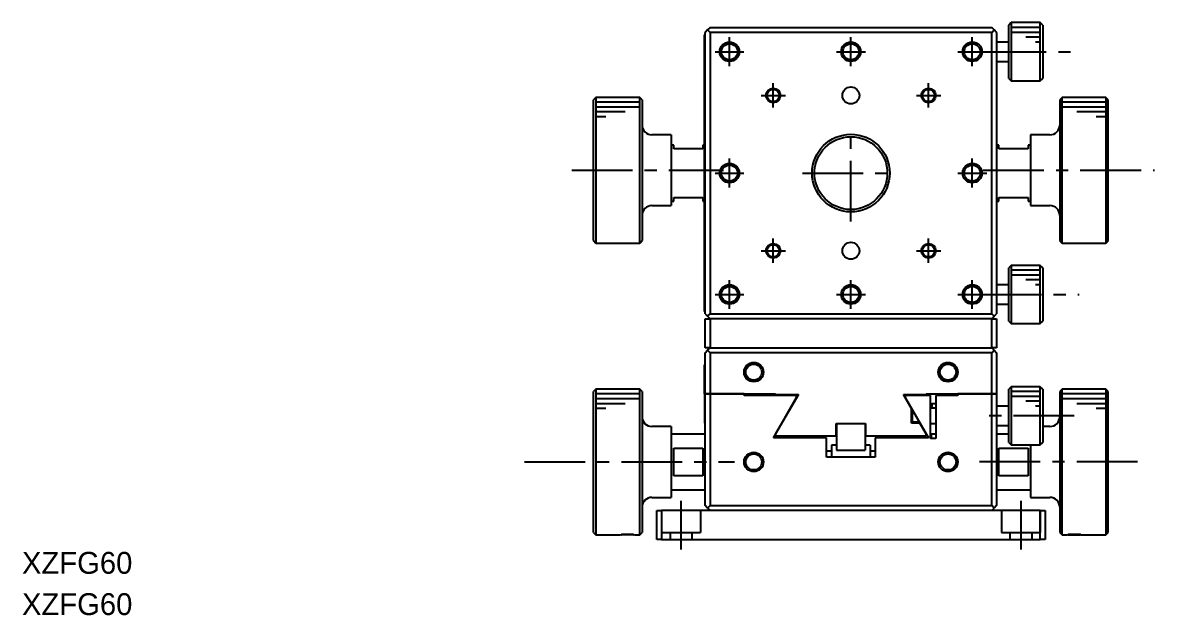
# Model space of a CAD drawing. Extents: x -78 to 403, y 26 to 392.
# Drawn here: x -67.6 to 165.5, y 25.6 to 147.7 of the extents above; entities that cross this region are included whole.
import ezdxf

# ---------------------------------------------------------------- set-up
doc = ezdxf.new("R2010")
doc.units = 0
doc.header["$LTSCALE"] = 10
doc.linetypes.add('CENTER', pattern=[2, 1.25, -0.25, 0.25, -0.25])
doc.linetypes.add('DASHED', pattern=[3.5, 2, -1.5])
doc.layers.get('0').update_dxf_attribs({"linetype": 'CONTINUOUS'})
doc.layers.add('CENTER', color=1, linetype='CENTER')
doc.styles.get("Standard").update_dxf_attribs({"font": 'FGP教科書体NT-M'})

msp = doc.modelspace()

# ---------------------------------------------------------------- linework, layer by layer
at = {"color": 7, "linetype": 'CONTINUOUS'}
for p, q in [((136.008909, 147.664066), (135.508909, 147.164066)), ((135.508909, 136.164066), (135.508909, 147.164066)), ((136.008909, 147.664066), (136.008909, 135.664066)), ((142.008909, 147.664066), (136.008909, 147.664066)), ((142.008909, 141.728825), (142.008909, 147.664066)), ((142.508909, 147.164066), (142.008909, 147.664066)), ((142.508909, 147.164066), (142.508909, 141.723429)), ((72.858909, 88.164066), (72.858909, 145.164066)), ((72.858909, 145.164066), (73.008909, 145.164066)), ((73.508909, 146.164066), (73.008909, 145.664066)), ((73.008909, 87.664066), (73.008909, 145.664066)), ((74.008909, 146.664066), (73.508909, 146.164066)), ((73.508909, 146.164066), (74.008909, 145.664066)), ((74.008909, 146.664066), (132.008909, 146.664066)), ((132.008909, 145.664066), (74.008909, 145.664066)), ((74.008909, 145.664066), (74.008909, 87.664066)), ((132.508909, 146.164066), (132.008909, 146.664066)), ((132.008909, 145.664066), (132.508909, 146.164066)), ((132.008909, 87.664066), (132.008909, 145.664066)), ((133.008909, 145.664066), (132.508909, 146.164066)), ((133.008909, 145.664066), (133.008909, 87.664066)), ((135.508909, 143.664066), (133.008928, 143.664066)), ((142.008909, 135.664066), (142.008909, 141.728825)), ((142.508909, 141.723429), (142.508909, 136.164066)), ((133.008928, 139.664066), (135.508909, 139.664066)), ((135.508909, 136.164066), (136.008909, 135.664066)), ((136.008909, 135.664066), (142.008909, 135.664066)), ((142.008909, 135.664066), (142.508909, 136.164066)), ((50.508909, 132.264066), (50.008909, 131.764066)), ((50.008909, 102.764066), (50.008909, 131.764066)), ((50.508909, 132.264066), (50.508909, 102.264066)), ((59.508909, 132.264066), (50.508909, 132.264066)), ((59.508909, 117.264066), (59.508909, 132.264066)), ((60.008909, 131.764066), (59.508909, 132.264066)), ((60.008909, 131.764066), (60.008909, 117.264066)), ((146.508909, 132.264066), (146.008909, 131.764066)), ((146.008909, 131.764066), (146.008909, 117.264066)), ((146.508909, 117.264066), (146.508909, 132.264066)), ((155.508909, 132.264066), (146.508909, 132.264066)), ((155.508909, 132.264066), (155.508909, 102.264066)), ((156.008909, 131.764066), (155.508909, 132.264066)), ((156.008909, 102.764066), (156.008909, 131.764066)), ((66.008909, 124.564066), (62.008909, 124.564066)), ((66.008909, 124.564066), (66.008909, 109.964066)), ((140.008909, 124.564066), (140.008909, 109.964066)), ((144.008909, 124.564066), (140.008909, 124.564066)), ((66.508909, 122.414066), (66.008909, 122.414066)), ((66.508909, 121.664066), (66.508909, 122.414066)), ((72.508909, 121.664066), (66.508909, 121.664066)), ((72.508909, 122.414066), (72.508909, 121.664066)), ((72.858909, 122.414066), (72.508909, 122.414066)), ((133.508909, 122.414066), (133.008909, 122.414066)), ((133.508909, 121.664066), (133.508909, 122.414066)), ((139.508909, 121.664066), (133.508909, 121.664066)), ((139.508909, 122.414066), (139.508909, 121.664066)), ((140.008909, 122.414066), (139.508909, 122.414066)), ((59.508909, 102.264066), (59.508909, 117.264066)), ((60.008909, 117.264066), (60.008909, 102.764066)), ((146.008909, 117.264066), (146.008909, 102.764066)), ((146.508909, 102.264066), (146.508909, 117.264066)), ((62.008909, 109.964066), (66.008909, 109.964066)), ((66.008909, 110.914066), (66.508909, 110.914066)), ((66.508909, 110.914066), (66.508909, 111.664066)), ((66.508909, 111.664066), (72.508909, 111.664066)), ((72.508909, 111.664066), (72.508909, 110.914066)), ((72.508909, 110.914066), (72.858909, 110.914066)), ((133.008909, 110.914066), (133.508909, 110.914066)), ((133.508909, 110.914066), (133.508909, 111.664066)), ((133.508909, 111.664066), (139.508909, 111.664066)), ((139.508909, 111.664066), (139.508909, 110.914066)), ((139.508909, 110.914066), (140.008909, 110.914066)), ((140.008909, 109.964066), (144.008909, 109.964066)), ((50.008909, 102.764066), (50.508909, 102.264066)), ((59.508909, 102.264066), (60.008909, 102.764066)), ((146.008909, 102.764066), (146.508909, 102.264066)), ((155.508909, 102.264066), (156.008909, 102.764066)), ((50.508909, 102.264066), (59.508909, 102.264066)), ((146.508909, 102.264066), (155.508909, 102.264066)), ((136.008909, 97.664066), (135.508909, 97.164066)), ((135.508909, 86.164066), (135.508909, 97.164066)), ((136.008909, 97.664066), (136.008909, 85.664066)), ((142.008909, 97.664066), (136.008909, 97.664066)), ((142.008909, 91.728825), (142.008909, 97.664066)), ((142.508909, 97.164066), (142.008909, 97.664066)), ((142.508909, 97.164066), (142.508909, 91.723429)), ((135.508909, 93.664066), (133.008928, 93.664066)), ((142.008909, 85.664066), (142.008909, 91.728825)), ((142.508909, 91.723429), (142.508909, 86.164066)), ((133.008928, 89.664066), (135.508909, 89.664066)), ((73.008909, 88.164066), (72.858909, 88.164066)), ((73.008909, 87.664066), (73.508909, 87.164066)), ((73.008909, 80.664066), (73.008909, 86.664066)), ((73.008909, 86.664066), (74.008909, 86.664066)), ((73.508909, 87.164066), (74.008909, 87.664066)), ((73.508909, 87.164066), (74.008909, 86.664066)), ((74.008909, 87.664066), (132.008909, 87.664066)), ((74.008909, 86.664066), (74.008909, 80.664066)), ((132.008909, 86.664066), (74.008909, 86.664066)), ((132.008909, 87.664066), (132.508909, 87.164066)), ((132.008909, 86.664066), (132.508909, 87.164066)), ((132.008909, 80.664066), (132.008909, 86.664066)), ((132.008909, 86.664066), (133.008909, 86.664066)), ((132.508909, 87.164066), (133.008909, 87.664066)), ((133.008909, 86.664066), (133.008909, 80.664066)), ((135.508909, 86.164066), (136.008909, 85.664066)), ((136.008909, 85.664066), (142.008909, 85.664066)), ((142.008909, 85.664066), (142.508909, 86.164066)), ((74.008909, 80.664066), (73.008909, 80.664066)), ((73.008909, 79.664066), (73.508909, 80.164066)), ((73.008909, 71.164066), (73.008909, 79.664066)), ((73.508909, 80.164066), (74.008909, 80.664066)), ((73.508909, 80.164066), (74.008909, 79.664066)), ((74.008909, 80.664066), (132.008909, 80.664066)), ((74.008909, 79.664066), (74.008909, 71.164066)), ((132.008909, 79.664066), (74.008909, 79.664066)), ((133.008909, 80.664066), (132.008909, 80.664066)), ((132.008909, 80.664066), (132.508909, 80.164066)), ((132.008909, 79.664066), (132.508909, 80.164066)), ((132.008909, 71.164066), (132.008909, 79.664066)), ((132.508909, 80.164066), (133.008909, 79.664066)), ((133.008909, 79.664066), (133.008909, 71.164066)), ((73.008909, 77.164066), (72.858909, 77.164066)), ((72.858909, 71.164066), (72.858909, 77.164066)), ((136.008909, 72.664066), (135.508909, 72.164066)), ((136.008909, 72.664066), (136.008909, 60.664416)), ((142.008909, 72.664066), (136.008909, 72.664066)), ((142.008909, 60.664066), (142.008909, 72.664066)), ((142.508909, 72.164066), (142.008909, 72.664066)), ((50.508909, 72.164066), (50.008909, 71.664066)), ((50.008909, 42.664066), (50.008909, 71.664066)), ((50.508909, 72.164066), (50.508909, 42.164066)), ((59.508909, 72.164066), (50.508909, 72.164066)), ((59.508909, 42.164066), (59.508909, 72.164066)), ((60.008909, 71.664066), (59.508909, 72.164066)), ((60.008909, 71.664066), (60.008909, 42.664066)), ((72.858909, 71.164066), (72.858909, 65.164066)), ((73.008909, 71.164066), (72.858909, 71.164066)), ((72.858909, 71.164066), (73.008909, 71.164066)), ((74.008909, 71.164066), (73.008909, 71.164066)), ((73.008909, 48.164066), (73.008909, 71.164066)), ((73.008909, 71.164066), (74.008909, 71.164066)), ((74.008909, 71.164066), (81.008909, 71.164066)), ((74.008909, 71.164066), (74.008909, 48.164066)), ((81.008909, 71.164066), (74.008909, 71.164066)), ((81.008909, 71.164066), (87.508909, 71.164066)), ((81.008909, 70.864066), (81.008909, 71.164066)), ((91.808909, 70.864066), (81.008909, 70.864066)), ((81.658909, 71.164066), (81.658909, 70.864066)), ((86.358909, 70.864066), (86.358909, 71.164066)), ((87.044807, 62.164066), (91.808909, 70.415732)), ((87.508909, 71.164066), (87.508909, 71.064066)), ((92.185402, 71.064066), (87.508909, 62.964142)), ((87.508909, 71.064066), (92.185402, 71.064066)), ((91.808909, 70.415732), (91.808909, 70.864066)), ((113.832415, 71.064066), (118.508909, 71.064066)), ((115.508909, 68.160294), (113.832415, 71.064066)), ((114.208909, 70.864066), (114.208909, 70.415732)), ((119.408909, 70.864066), (114.208909, 70.864066)), ((114.208909, 70.415732), (118.97301, 62.164066)), ((118.508909, 71.064066), (118.508909, 71.164066)), ((118.508909, 71.164066), (125.008909, 71.164066)), ((119.408909, 61.964066), (119.408909, 70.864066)), ((120.508909, 70.864066), (120.508909, 61.964066)), ((125.008909, 70.864066), (120.508909, 70.864066)), ((125.008909, 71.164066), (132.008909, 71.164066)), ((125.008909, 71.164066), (125.008909, 70.864066)), ((132.008909, 71.164066), (125.008909, 71.164066)), ((133.008909, 71.164066), (132.008909, 71.164066)), ((132.008909, 48.164066), (132.008909, 71.164066)), ((132.008909, 71.164066), (133.008909, 71.164066)), ((133.008909, 71.164066), (133.008909, 48.164066)), ((135.508909, 61.164387), (135.508909, 72.164066)), ((142.508909, 72.164066), (142.508909, 61.164066)), ((146.508909, 72.164066), (146.008909, 71.664066)), ((146.008909, 71.664066), (146.008909, 42.664066)), ((146.508909, 42.164066), (146.508909, 72.164066)), ((155.508909, 72.164066), (146.508909, 72.164066)), ((155.508909, 72.164066), (155.508909, 42.164066)), ((156.008909, 71.664066), (155.508909, 72.164066)), ((156.008909, 42.664066), (156.008909, 71.664066)), ((115.508909, 65.164066), (115.508909, 68.160294)), ((115.608909, 67.914066), (115.508909, 67.814066)), ((115.608909, 67.914066), (115.608909, 65.414139)), ((115.653246, 67.914066), (115.608909, 67.914066)), ((119.458909, 68.914066), (119.408909, 68.864066)), ((120.508909, 68.264066), (119.408909, 68.264066)), ((119.708909, 69.164066), (119.458909, 68.914066)), ((119.708909, 69.164066), (119.708909, 68.264066)), ((120.508889, 69.164066), (119.708909, 69.164066)), ((135.508909, 68.664066), (133.008928, 68.664066)), ((115.508909, 65.514066), (115.608909, 65.414066)), ((115.608909, 65.414066), (117.096622, 65.414066)), ((66.008909, 64.464066), (62.008909, 64.464066)), ((66.008909, 64.464066), (66.008909, 57.164066)), ((73.008909, 65.164066), (72.858909, 65.164066)), ((87.508909, 62.964142), (87.508909, 62.564066)), ((100.008909, 65.064066), (106.008909, 65.064066)), ((100.008909, 62.564066), (100.008909, 65.064066)), ((100.058909, 65.064066), (100.058909, 59.564066)), ((105.958909, 65.064066), (105.958909, 59.564066)), ((106.008909, 65.064066), (106.008909, 62.564066)), ((117.238782, 65.164066), (115.508909, 65.164066)), ((118.508909, 62.964142), (117.238782, 65.164066)), ((118.508909, 62.564066), (118.508909, 62.964142)), ((119.408909, 65.064066), (120.508909, 65.064066)), ((133.008928, 64.664066), (135.508909, 64.664066)), ((144.008909, 64.464066), (142.508909, 64.464066)), ((73.008909, 62.914066), (66.008909, 62.914066)), ((98.008909, 62.164066), (87.044807, 62.164066)), ((87.508909, 62.564066), (100.008909, 62.564066)), ((98.008909, 58.164066), (98.008909, 62.164066)), ((106.008909, 62.564066), (118.508909, 62.564066)), ((108.008909, 62.164066), (108.008909, 58.164066)), ((118.97301, 62.164066), (108.008909, 62.164066)), ((120.508909, 61.964066), (119.408909, 61.964066)), ((119.508909, 62.914066), (119.508909, 61.964066)), ((120.508909, 62.914066), (119.508909, 62.914066)), ((135.508909, 62.914066), (133.008909, 62.914066)), ((135.508909, 61.164066), (135.508909, 61.164387)), ((135.508909, 61.164066), (136.008909, 60.664066)), ((136.008909, 60.664416), (136.008909, 60.664066)), ((136.008909, 60.664066), (142.008909, 60.664066)), ((140.008909, 60.664066), (140.008909, 57.164066)), ((142.008909, 60.664066), (142.508909, 61.164066)), ((66.508909, 54.324612), (66.508909, 60.003521)), ((66.508909, 60.003521), (72.508909, 60.003521)), ((72.508909, 60.003521), (72.508909, 54.324612)), ((99.008909, 59.414066), (98.008909, 59.414066)), ((99.008909, 60.589066), (99.008909, 58.164066)), ((100.058909, 60.589066), (99.008909, 60.589066)), ((100.058909, 59.564066), (105.958909, 59.564066)), ((107.008909, 60.589066), (105.958909, 60.589066)), ((107.008909, 60.589066), (107.008909, 58.164066)), ((108.008909, 59.414066), (107.008909, 59.414066)), ((133.508909, 54.324612), (133.508909, 60.003521)), ((133.508909, 60.003521), (139.508909, 60.003521)), ((139.508909, 60.003521), (139.508909, 54.324612)), ((66.008909, 57.164066), (66.008909, 49.864066)), ((108.008909, 58.164066), (98.008909, 58.164066)), ((140.008909, 57.164066), (140.008909, 49.864066)), ((72.508909, 54.324612), (66.508909, 54.324612)), ((139.508909, 54.324612), (133.508909, 54.324612)), ((66.008909, 51.414066), (73.008909, 51.414066)), ((133.008909, 51.414066), (140.008909, 51.414066)), ((62.008909, 49.864066), (66.008909, 49.864066)), ((140.008909, 49.864066), (144.008909, 49.864066)), ((63.008909, 41.164066), (63.008909, 47.164066)), ((63.008909, 47.164066), (64.008909, 47.164066)), ((64.008909, 47.164066), (64.008909, 41.164066)), ((142.008909, 47.164066), (64.008909, 47.164066)), ((73.508909, 47.664066), (73.008909, 48.164066)), ((74.008909, 48.164066), (73.508909, 47.664066)), ((73.508909, 47.664066), (74.008909, 47.164066)), ((74.008909, 48.164066), (132.008909, 48.164066)), ((132.508909, 47.664066), (132.008909, 48.164066)), ((132.008909, 47.164066), (132.508909, 47.664066)), ((133.008909, 48.164066), (132.508909, 47.664066)), ((142.008909, 41.164066), (142.008909, 47.164066)), ((142.008909, 47.164066), (143.008909, 47.164066)), ((143.008909, 47.164066), (143.008909, 41.164066)), ((50.008909, 42.664066), (50.508909, 42.164066)), ((50.508909, 42.164066), (55.508914, 42.164066)), ((55.699696, 42.164066), (55.758909, 42.13446)), ((58.258909, 42.13446), (55.758909, 42.13446)), ((58.258909, 42.13446), (58.318121, 42.164066)), ((58.508904, 42.164066), (59.508909, 42.164066)), ((59.508909, 42.164066), (60.008909, 42.664066)), ((146.008909, 42.664066), (146.508909, 42.164066)), ((146.508909, 42.164066), (147.508914, 42.164066)), ((147.699696, 42.164066), (147.758909, 42.13446)), ((147.758909, 42.13446), (150.258909, 42.13446)), ((150.258909, 42.13446), (150.318121, 42.164066)), ((150.508904, 42.164066), (155.508909, 42.164066)), ((155.508909, 42.164066), (156.008909, 42.664066)), ((64.008909, 41.164066), (63.008909, 41.164066)), ((64.008909, 41.164066), (142.008909, 41.164066)), ((143.008909, 41.164066), (142.008909, 41.164066))]:
    msp.add_line(p, q, dxfattribs=at)
at = {"color": 3, "linetype": 'CONTINUOUS'}
for p, q in [((142.008909, 146.664066), (136.008909, 146.664066)), ((142.008909, 145.664066), (136.008909, 145.664066)), ((142.008909, 144.664066), (139.008909, 144.664066)), ((142.008909, 143.664066), (141.008909, 143.664066)), ((59.508909, 131.264066), (50.508909, 131.264066)), ((155.508909, 131.264066), (146.508909, 131.264066)), ((59.508909, 130.264066), (50.508909, 130.264066)), ((56.508909, 129.264066), (50.508909, 129.264066)), ((52.508909, 128.264066), (50.508909, 128.264066)), ((155.508909, 130.264066), (146.508909, 130.264066)), ((155.508909, 129.264066), (149.508909, 129.264066)), ((155.508909, 128.264066), (153.508909, 128.264066)), ((142.008909, 96.664066), (136.008909, 96.664066)), ((142.008909, 95.664066), (136.008909, 95.664066)), ((142.008909, 94.664066), (139.008909, 94.664066)), ((142.008909, 93.664066), (141.008909, 93.664066)), ((59.508909, 71.164066), (50.508909, 71.164066)), ((59.508909, 70.164066), (50.508909, 70.164066)), ((142.008909, 71.664066), (136.008909, 71.664066)), ((142.008909, 70.664066), (136.008909, 70.664066)), ((155.508909, 71.164066), (146.508909, 71.164066)), ((155.508909, 70.164066), (146.508909, 70.164066)), ((56.508909, 69.164066), (50.508909, 69.164066)), ((52.508909, 68.164066), (50.508909, 68.164066)), ((142.008909, 69.664066), (139.008909, 69.664066)), ((142.008909, 68.664066), (141.008909, 68.664066)), ((155.508909, 69.164066), (149.508909, 69.164066)), ((155.508909, 68.164066), (153.508909, 68.164066)), ((55.508914, 42.164066), (55.755052, 42.186678)), ((58.260646, 42.186855), (58.508904, 42.164066)), ((147.508914, 42.164066), (147.757275, 42.186864)), ((150.262713, 42.186682), (150.508904, 42.164066))]:
    msp.add_line(p, q, dxfattribs=at)
at = {"color": 3, "linetype": 'DASHED'}
for p, q in [((64.008909, 47.164066), (64.008909, 42.664066)), ((72.008909, 47.164066), (72.008909, 42.664066)), ((134.008909, 47.164066), (134.008909, 42.664066)), ((142.008909, 47.164066), (142.008909, 42.664066)), ((64.008909, 42.664066), (72.008909, 42.664066)), ((65.758909, 42.664066), (65.758909, 41.164066)), ((70.258909, 42.664066), (70.258909, 41.164066)), ((134.008909, 42.664066), (142.008909, 42.664066)), ((135.758909, 42.664066), (135.758909, 41.164066)), ((140.258909, 42.664066), (140.258909, 41.164066))]:
    msp.add_line(p, q, dxfattribs=at)
at = {"color": 3, "linetype": 'CONTINUOUS'}
for centre, radius in [((78.008909, 141.664066), 2), ((103.008909, 141.664066), 2), ((128.008909, 141.664066), 2), ((87.008909, 132.664066), 1.5), ((119.008909, 132.664066), 1.5), ((103.008909, 116.664066), 8), ((78.008909, 116.664066), 2), ((128.008909, 116.664066), 2), ((87.008909, 100.664066), 1.5), ((119.008909, 100.664066), 1.5), ((78.008909, 91.664066), 2), ((103.008909, 91.664066), 2), ((128.008909, 91.664066), 2), ((83.008909, 75.664066), 2), ((123.008909, 75.664066), 2), ((83.008909, 57.164066), 2), ((123.008909, 57.164066), 2)]:
    msp.add_circle(centre, radius, dxfattribs=at)
at = {"color": 7, "linetype": 'CONTINUOUS'}
for centre, radius in [((78.008909, 141.664066), 1.65), ((103.008909, 141.664066), 1.65), ((128.008909, 141.664066), 1.65), ((87.008909, 132.664066), 1.25), ((103.008909, 132.664066), 1.75), ((119.008909, 132.664066), 1.25), ((103.008909, 116.664066), 7.5), ((78.008909, 116.664066), 1.65), ((128.008909, 116.664066), 1.65), ((87.008909, 100.664066), 1.25), ((103.008909, 100.664066), 1.75), ((119.008909, 100.664066), 1.25), ((78.008909, 91.664066), 1.65), ((103.008909, 91.664066), 1.65), ((128.008909, 91.664066), 1.65), ((83.008909, 75.664066), 1.65), ((123.008909, 75.664066), 1.65), ((83.008909, 57.164066), 1.65), ((123.008909, 57.164066), 1.65)]:
    msp.add_circle(centre, radius, dxfattribs=at)
for centre, start, end in [((62.008909, 126.564066), 180, 270), ((144.008909, 126.564066), 270, 0), ((62.008909, 107.964066), 90, 180), ((144.008909, 107.964066), 0, 90), ((62.008909, 66.464066), 180, 270), ((144.008909, 66.464066), 270, 0), ((62.008909, 47.864066), 90, 180), ((144.008909, 47.864066), 0, 90)]:
    msp.add_arc(centre, 2, start, end, dxfattribs=at)
at = {"color": 3, "linetype": 'CONTINUOUS'}
for centre, radius, start, end in [((57.008905, 27.259777), 14.97947, 85.206559, 94.801549), ((149.008912, 27.26196), 14.977295, 85.197953, 94.793743)]:
    msp.add_arc(centre, radius, start, end, dxfattribs=at)
at = {"layer": 'CENTER', "color": 1, "linetype": 'CENTER'}
for p, q in [((78.008909, 138.684066), (78.008909, 144.644066)), ((103.008909, 138.684066), (103.008909, 144.644066)), ((128.008909, 138.684066), (128.008909, 144.644066)), ((75.028909, 141.664066), (80.988909, 141.664066)), ((100.028909, 141.664066), (105.988909, 141.664066)), ((125.028909, 141.664066), (130.988909, 141.664066)), ((130.758909, 141.664066), (149.508909, 141.664066)), ((87.008909, 130.164066), (87.008909, 135.164066)), ((119.008909, 130.164066), (119.008909, 135.164066)), ((84.508909, 132.664066), (89.508909, 132.664066)), ((116.508909, 132.664066), (121.508909, 132.664066)), ((103.008909, 106.664066), (103.008909, 126.664066)), ((78.008909, 113.684066), (78.008909, 119.644066)), ((128.008909, 113.684066), (128.008909, 119.644066)), ((45.508909, 117.264066), (76.758909, 117.264066)), ((75.028909, 116.664066), (80.988909, 116.664066)), ((93.008909, 116.664066), (113.008909, 116.664066)), ((125.028909, 116.664066), (130.988909, 116.664066)), ((130.258909, 117.264066), (165.508909, 117.264066)), ((87.008909, 98.164066), (87.008909, 103.164066)), ((119.008909, 98.164066), (119.008909, 103.164066)), ((84.508909, 100.664066), (89.508909, 100.664066)), ((116.508909, 100.664066), (121.508909, 100.664066)), ((78.008909, 88.684066), (78.008909, 94.644066)), ((103.008909, 88.684066), (103.008909, 94.644066)), ((128.008909, 88.684066), (128.008909, 94.644066)), ((75.028909, 91.664066), (80.988909, 91.664066)), ((100.028909, 91.664066), (105.988909, 91.664066)), ((125.028909, 91.664066), (130.988909, 91.664066)), ((129.758909, 91.664066), (150.008909, 91.664066)), ((149.008909, 66.664066), (129.508909, 66.664066)), ((35.758909, 57.164066), (79.008909, 57.164066)), ((162.008909, 57.164066), (129.508909, 57.164066)), ((68.008909, 49.164066), (68.008909, 39.164066)), ((138.008909, 49.164066), (138.008909, 39.164066))]:
    msp.add_line(p, q, dxfattribs=at)

# ---------------------------------------------------------------- texts
at = {"color": 7}
for p in [(-67.706901, 34.131242), (-67.706901, 25.624757)]:
    msp.add_text('XZFG60', height=4.5, dxfattribs=at).set_placement(p)

doc.saveas('drawing.dxf')
